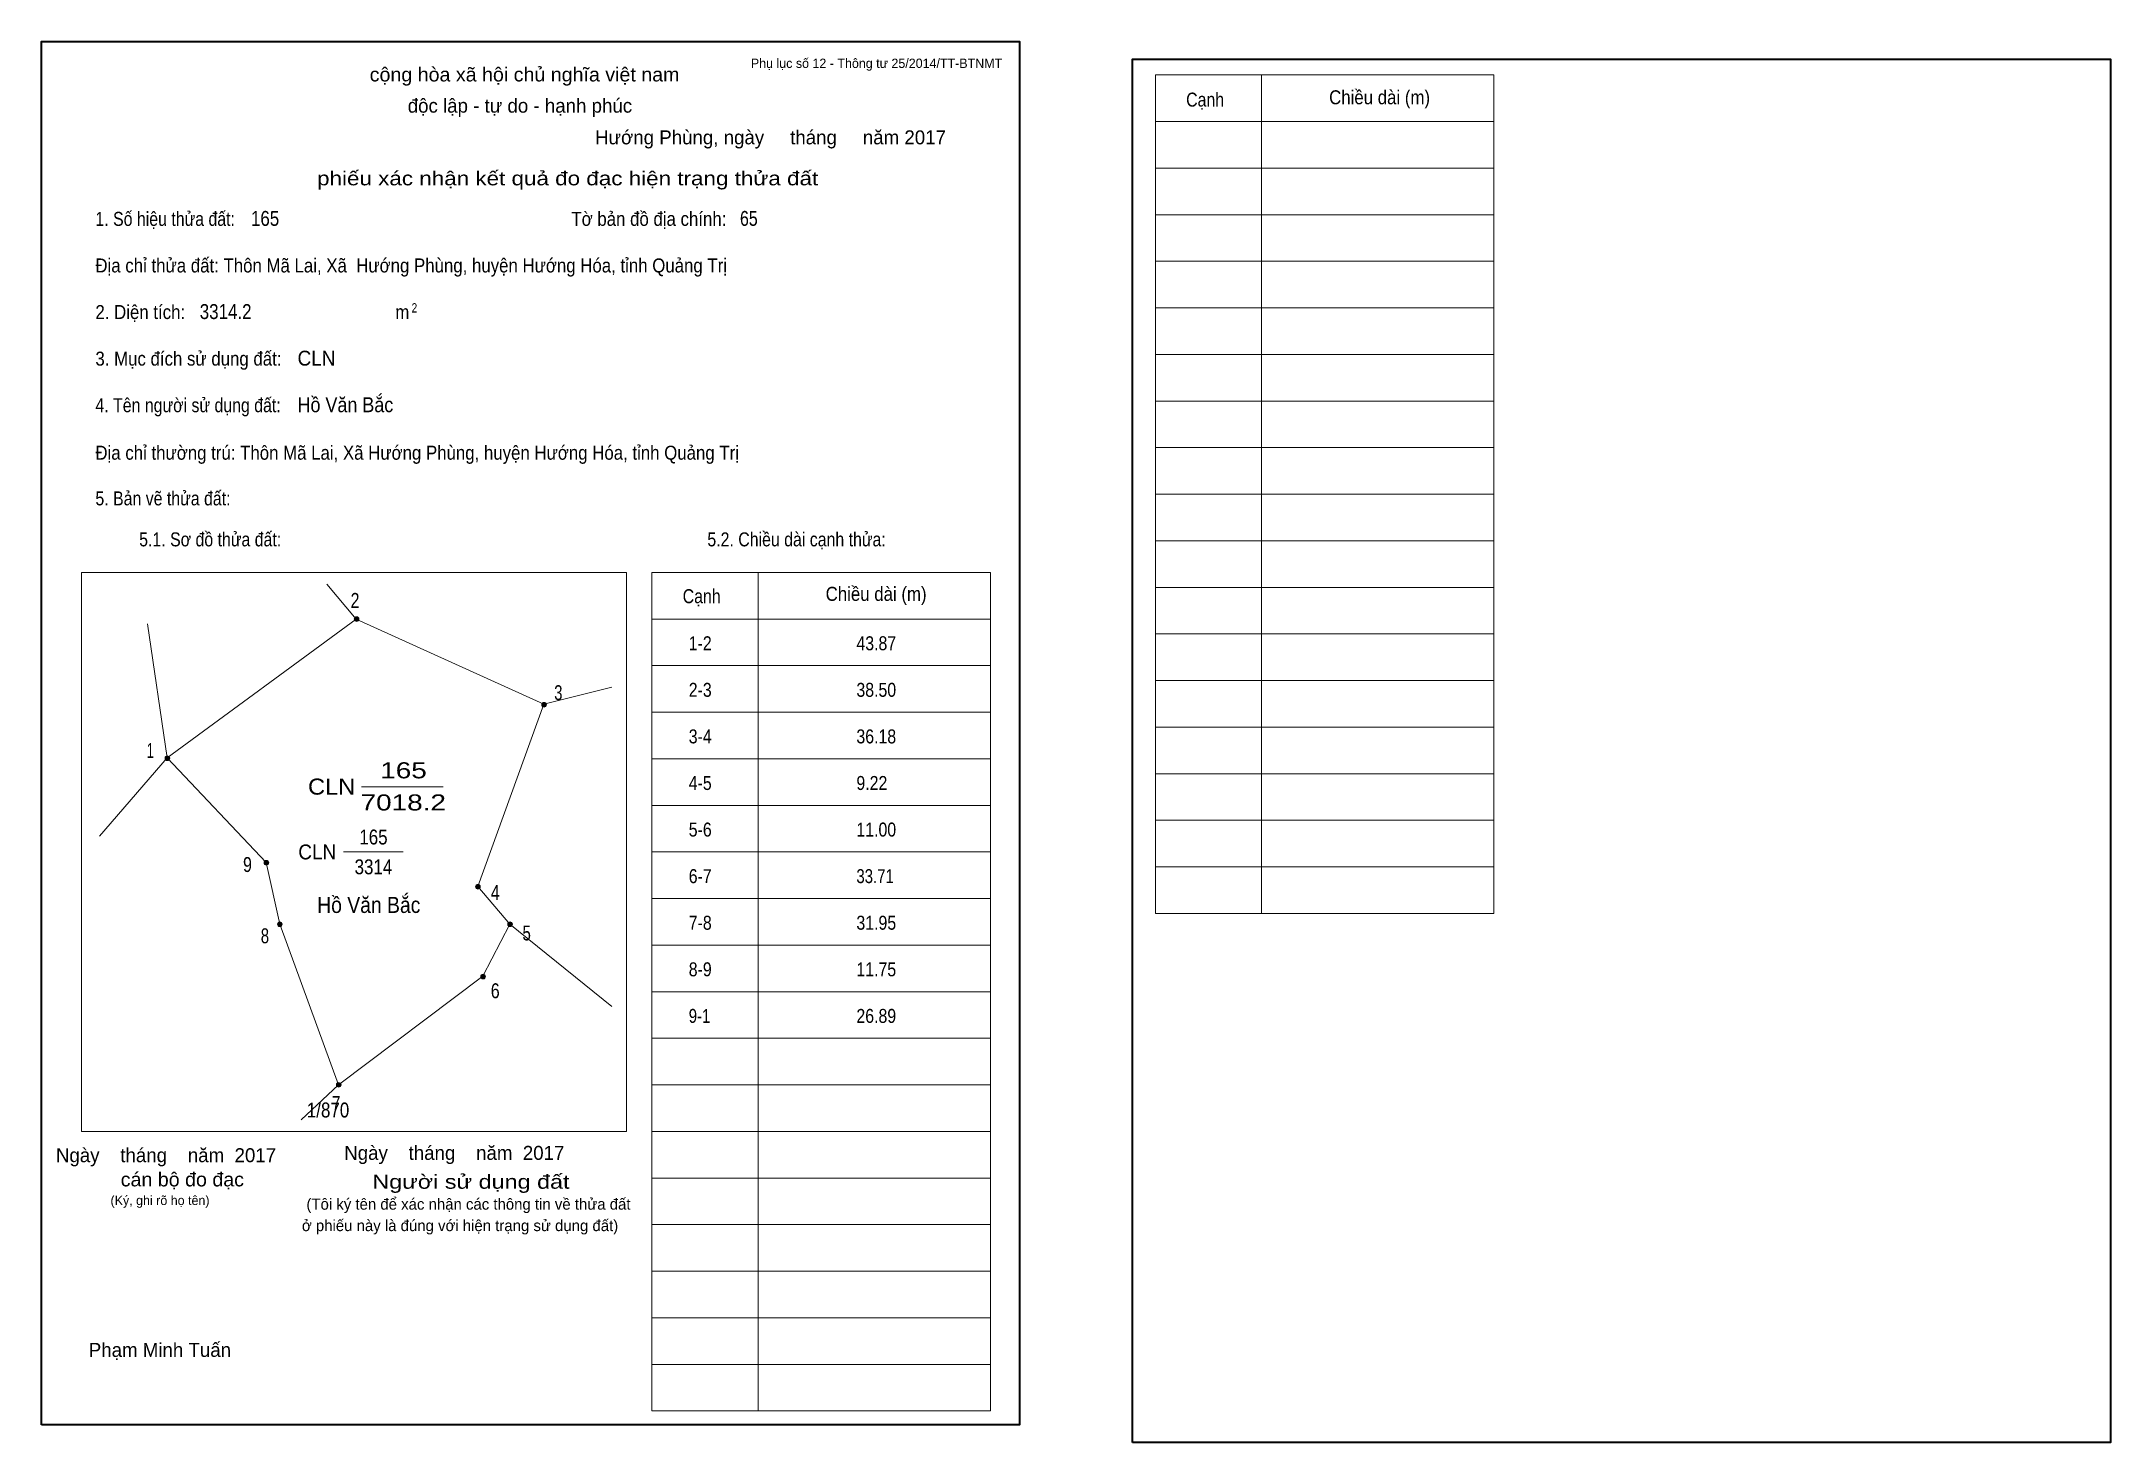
# Model space of a CAD drawing. Header units: centimetres. Extents: x 0 to 44.4, y -0.4 to 29.7.
import ezdxf
from ezdxf.enums import TextEntityAlignment as Align

# ---------------------------------------------------------------- set-up
doc = ezdxf.new("R2010")
doc.units = ezdxf.units.CM
doc.header["$LTSCALE"] = 0.12
for name, color, linetype, lineweight in [('13', 7, 'Continuous', 13), ('32', 7, 'Continuous', 13), ('33', 7, 'Continuous', 13), ('6', 7, 'Continuous', 13), ('63', 7, 'Continuous', 13)]:
    doc.layers.add(name, color=color, linetype=linetype, lineweight=lineweight)
for name, color, linetype in [('2', 7, 'Continuous'), ('3', 7, 'Continuous'), ('30', 7, 'Continuous'), ('34', 7, 'Continuous'), ('4', 7, 'Continuous'), ('5', 7, 'Continuous')]:
    doc.layers.add(name, color=color, linetype=linetype)

msp = doc.modelspace()

# ---------------------------------------------------------------- hatches: boundary and pattern name
at = {"layer": '32'}
for points in [[(6.8184, 17.3, 1), (6.7184, 17.3, 1)], [(10.8437, 15.4609, 1), (10.7437, 15.4609, 1)], [(2.7563, 14.3115, 1), (2.6563, 14.3115, 1)], [(4.8816, 12.0678, 1), (4.7816, 12.0678, 1)], [(9.423, 11.5529, 1), (9.323, 11.5529, 1)], [(5.1701, 10.7483, 1), (5.0701, 10.7483, 1)], [(10.1126, 10.7483, 1), (10.0126, 10.7483, 1)], [(9.5345, 9.6241, 1), (9.4345, 9.6241, 1)], [(6.4345, 7.3, 1), (6.3345, 7.3, 1)]]:
    msp.add_hatch(color=256, dxfattribs=at).paths.add_polyline_path(points)

# ---------------------------------------------------------------- linework, layer by layer
at = {"layer": '13'}
msp.add_line((6.87, 13.7), (8.63, 13.7), dxfattribs=at)
at = {"layer": '32'}
for centre in [(6.7684, 17.3), (10.7937, 15.4609), (2.7063, 14.3115), (4.8316, 12.0678), (9.373, 11.5529), (5.1201, 10.7483), (10.0626, 10.7483), (9.4845, 9.6241), (6.3845, 7.3)]:
    msp.add_circle(centre, 0.05, dxfattribs=at)
at = {"layer": '33'}
msp.add_line((6.49, 12.3), (7.77, 12.3), dxfattribs=at)
at = {"layer": '6'}
for p, q in [((6.76, 17.3), (6.13, 18.05)), ((2.28, 17.2), (2.7, 14.32)), ((1.25, 12.64), (2.7, 14.32)), ((2.7, 14.32), (4.83, 12.07)), ((12.25, 8.98), (10.06, 10.75)), ((5.58, 6.55), (6.38, 7.3))]:
    msp.add_line(p, q, dxfattribs=at)
for points in [[(10.79, 15.47), (6.76, 17.3), (2.7, 14.32)], [(10.06, 10.75), (9.37, 11.56), (10.79, 15.47), (12.25, 15.84)], [(6.38, 7.3), (5.12, 10.75), (4.83, 12.07)], [(6.38, 7.3), (9.48, 9.63), (10.06, 10.75)]]:
    msp.add_lwpolyline(points, dxfattribs=at)
at = {"layer": '63'}
for p, q in [((23.92, 28.98), (31.19, 28.98)), ((23.92, 10.98), (23.92, 28.98)), ((26.2, 10.98), (26.2, 28.98)), ((31.19, 10.98), (31.19, 28.98)), ((23.92, 27.98), (31.19, 27.98)), ((23.92, 26.98), (31.19, 26.98)), ((23.92, 25.98), (31.19, 25.98)), ((23.92, 24.98), (31.19, 24.98)), ((23.92, 23.98), (31.19, 23.98)), ((23.92, 22.98), (31.19, 22.98)), ((23.92, 21.98), (31.19, 21.98)), ((23.92, 20.98), (31.19, 20.98)), ((23.92, 19.98), (31.19, 19.98)), ((23.92, 18.98), (31.19, 18.98)), ((0.86, 18.3), (12.56, 18.3)), ((0.86, 6.3), (0.86, 18.3)), ((12.56, 6.3), (12.56, 18.3)), ((13.11, 18.3), (20.38, 18.3)), ((13.11, 0.3), (13.11, 18.3)), ((15.39, 0.3), (15.39, 18.3)), ((20.38, 0.3), (20.38, 18.3)), ((23.92, 17.98), (31.19, 17.98)), ((13.11, 17.3), (20.38, 17.3)), ((23.92, 16.98), (31.19, 16.98)), ((13.11, 16.3), (20.38, 16.3)), ((23.92, 15.98), (31.19, 15.98)), ((13.11, 15.3), (20.38, 15.3)), ((23.92, 14.98), (31.19, 14.98)), ((13.11, 14.3), (20.38, 14.3)), ((23.92, 13.98), (31.19, 13.98)), ((13.11, 13.3), (20.38, 13.3)), ((23.92, 12.98), (31.19, 12.98)), ((13.11, 12.3), (20.38, 12.3)), ((23.92, 11.98), (31.19, 11.98)), ((13.11, 11.3), (20.38, 11.3)), ((23.92, 10.98), (31.19, 10.98)), ((13.11, 10.3), (20.38, 10.3)), ((13.11, 9.3), (20.38, 9.3)), ((13.11, 8.3), (20.38, 8.3)), ((13.11, 7.3), (20.38, 7.3)), ((0.86, 6.3), (12.56, 6.3)), ((13.11, 6.3), (20.38, 6.3)), ((13.11, 5.3), (20.38, 5.3)), ((13.11, 4.3), (20.38, 4.3)), ((13.11, 3.3), (20.38, 3.3)), ((13.11, 2.3), (20.38, 2.3)), ((13.11, 1.3), (20.38, 1.3)), ((13.11, 0.3), (20.38, 0.3))]:
    msp.add_line(p, q, dxfattribs=at)
at = {"layer": '63', "lineweight": 35}
for points in [[(0, 0), (0, 29.7), (21, 29.7), (21, 0)], [(23.43, -0.38), (23.43, 29.32), (44.43, 29.32), (44.43, -0.38)]]:
    msp.add_lwpolyline(points, close=True, dxfattribs=at)

# ---------------------------------------------------------------- texts
at = {"layer": '2', "width": 0.9}
msp.add_text('Hồ Văn Bắc', height=0.3448, dxfattribs=at).set_placement((7.03, 10.99), align=Align.CENTER)
at = {"layer": '3', "width": 1.1}
msp.add_text('CLN', height=0.3448, dxfattribs=at).set_placement((6.74, 13.53), align=Align.RIGHT)
at = {"layer": '30'}
for s, height, width, p in [('1-2', 0.3, 0.85, (13.9, 16.63)), ('43.87', 0.3, 0.85, (17.5, 16.63)), ('2-3', 0.3, 0.85, (13.9, 15.63)), ('38.50', 0.3, 0.85, (17.5, 15.63)), ('3-4', 0.3, 0.85, (13.9, 14.63)), ('36.18', 0.3, 0.85, (17.5, 14.63)), ('4-5', 0.3, 0.85, (13.9, 13.63)), ('9.22', 0.3, 0.85, (17.5, 13.63)), ('5-6', 0.3, 0.85, (13.9, 12.63)), ('11.00', 0.3, 0.85, (17.5, 12.63)), ('6-7', 0.3, 0.85, (13.9, 11.63)), ('33.71', 0.3, 0.8, (17.5, 11.63)), ('7-8', 0.3, 0.85, (13.9, 10.63)), ('31.95', 0.3, 0.85, (17.5, 10.63)), ('8-9', 0.3, 0.85, (13.9, 9.63)), ('11.75', 0.3, 0.85, (17.5, 9.63)), ('9-1', 0.3, 0.8, (13.9, 8.63)), ('26.89', 0.3, 0.85, (17.5, 8.63)), ('1/870', 0.32, 0.85, (5.7, 6.6))]:
    msp.add_text(s, height=height, dxfattribs=dict(at, width=width)).set_placement(p)
at = {"layer": '32'}
for s, width, p in [('2', 0.8, (6.735, 17.54)), ('3', 0.75, (11.1, 15.56)), ('1', 0.65, (2.34, 14.32)), ('9', 0.8, (4.425, 11.87)), ('4', 0.8, (9.745, 11.27)), ('8', 0.75, (4.8, 10.34)), ('5', 0.75, (10.42, 10.4)), ('6', 0.8, (9.745, 9.16)), ('7', 0.75, (6.33, 6.74))]:
    msp.add_text(s, height=0.32, dxfattribs=dict(at, width=width)).set_placement(p, align=Align.CENTER)
at = {"layer": '33', "width": 0.95}
msp.add_text('CLN', height=0.32, dxfattribs=at).set_placement((6.33, 12.14), align=Align.RIGHT)
at = {"layer": '33', "width": 0.85}
for s, p in [('165', (7.13, 12.46)), ('3314', (7.13, 11.82))]:
    msp.add_text(s, height=0.32, dxfattribs=at).set_placement(p, align=Align.CENTER)
at = {"layer": '34'}
for s, width, p in [('165', 0.85, (4.5, 25.74)), ('65', 0.8, (15, 25.74)), ('3314.2', 0.85, (3.4, 23.74)), ('CLN', 0.95, (5.5, 22.74)), ('Hồ Văn Bắc', 0.9, (5.5, 21.74))]:
    msp.add_text(s, height=0.32, dxfattribs=dict(at, width=width)).set_placement(p)
at = {"layer": '4', "width": 1.3}
msp.add_text('165', height=0.3448, dxfattribs=at).set_placement((7.775, 13.88), align=Align.CENTER)
at = {"layer": '5', "width": 1.3}
msp.add_text('7018.2', height=0.3448, dxfattribs=at).set_placement((7.77, 13.19), align=Align.CENTER)
at = {"layer": '63'}
for s, height, p in [('Phụ lục số 12 - Thông tư 25/2014/TT-BTNMT', 0.2, (20.63, 29.13)), ('Ngày    tháng    năm  2017', 0.3, (5.04, 5.64)), ('Ngày    tháng    năm  2017', 0.3, (11.23, 5.69)), ('(Ký, ghi rõ họ tên)', 0.2, (3.61, 4.72))]:
    msp.add_text(s, height=height, dxfattribs=at).set_placement(p, align=Align.RIGHT)
at = {"layer": '63', "width": 1.05}
msp.add_text('cộng hòa xã hội chủ nghĩa việt nam', height=0.3, dxfattribs=at).set_placement((10.375, 28.84), align=Align.CENTER)
at = {"layer": '63'}
for s, height, p in [('độc lập - tự do - hạnh phúc', 0.3, (10.275, 28.17)), ('Hướng Phùng, ngày     tháng     năm 2017', 0.3, (15.655, 27.49)), ('(Tôi ký tên để xác nhận các thông tin về thửa đất ', 0.24, (9.215, 4.62)), ('ở phiếu này là đúng với hiện trạng sử dụng đất)', 0.24, (8.99, 4.16)), ('Phạm Minh Tuấn', 0.3, (2.545, 1.46))]:
    msp.add_text(s, height=height, dxfattribs=at).set_placement(p, align=Align.CENTER)
for s, height, width, p in [('Cạnh', 0.3, 0.85, (24.58, 28.3)), ('Chiều dài (m)', 0.3, 0.9, (27.65, 28.35)), ('1. Số hiệu thửa đất:', 0.3, 0.85, (1.16, 25.74)), ('Tờ bản đồ địa chính:', 0.3, 0.9, (11.38, 25.74)), ('Địa chỉ thửa đất: Thôn Mã Lai, Xã  Hướng Phùng, huyện Hướng Hóa, tỉnh Quảng Trị', 0.3, 0.9, (1.16, 24.74)), ('2. Diện tích:', 0.3, 0.9, (1.16, 23.74)), ('2', 0.2, 0.8, (7.95, 23.88)), ('m', 0.3, 0.9, (7.6, 23.74)), ('3. Mục đích sử dụng đất:', 0.3, 0.9, (1.16, 22.74)), ('4. Tên người sử dụng đất:', 0.3, 0.85, (1.16, 21.74)), ('Địa chỉ thường trú: Thôn Mã Lai, Xã Hướng Phùng, huyện Hướng Hóa, tỉnh Quảng Trị', 0.3, 0.9, (1.16, 20.72)), ('5. Bản vẽ thửa đất:', 0.3, 0.85, (1.16, 19.74)), ('5.1. Sơ đồ thửa đất:', 0.3, 0.85, (2.1, 18.86)), ('5.2. Chiều dài cạnh thửa:', 0.3, 0.85, (14.3, 18.86)), ('Cạnh', 0.3, 0.85, (13.77, 17.64)), ('Chiều dài (m)', 0.3, 0.9, (16.84, 17.69))]:
    msp.add_text(s, height=height, dxfattribs=dict(at, width=width)).set_placement(p)
for s, width, p in [('phiếu xác nhận kết quả đo đạc hiện trạng thửa đất', 1.2, (16.68, 26.61)), ('cán bộ đo đạc', 1.05, (4.35, 5.12)), ('Người sử dụng đất', 1.25, (11.34, 5.07))]:
    msp.add_text(s, height=0.3, dxfattribs=dict(at, width=width)).set_placement(p, align=Align.RIGHT)

doc.saveas('drawing.dxf')
